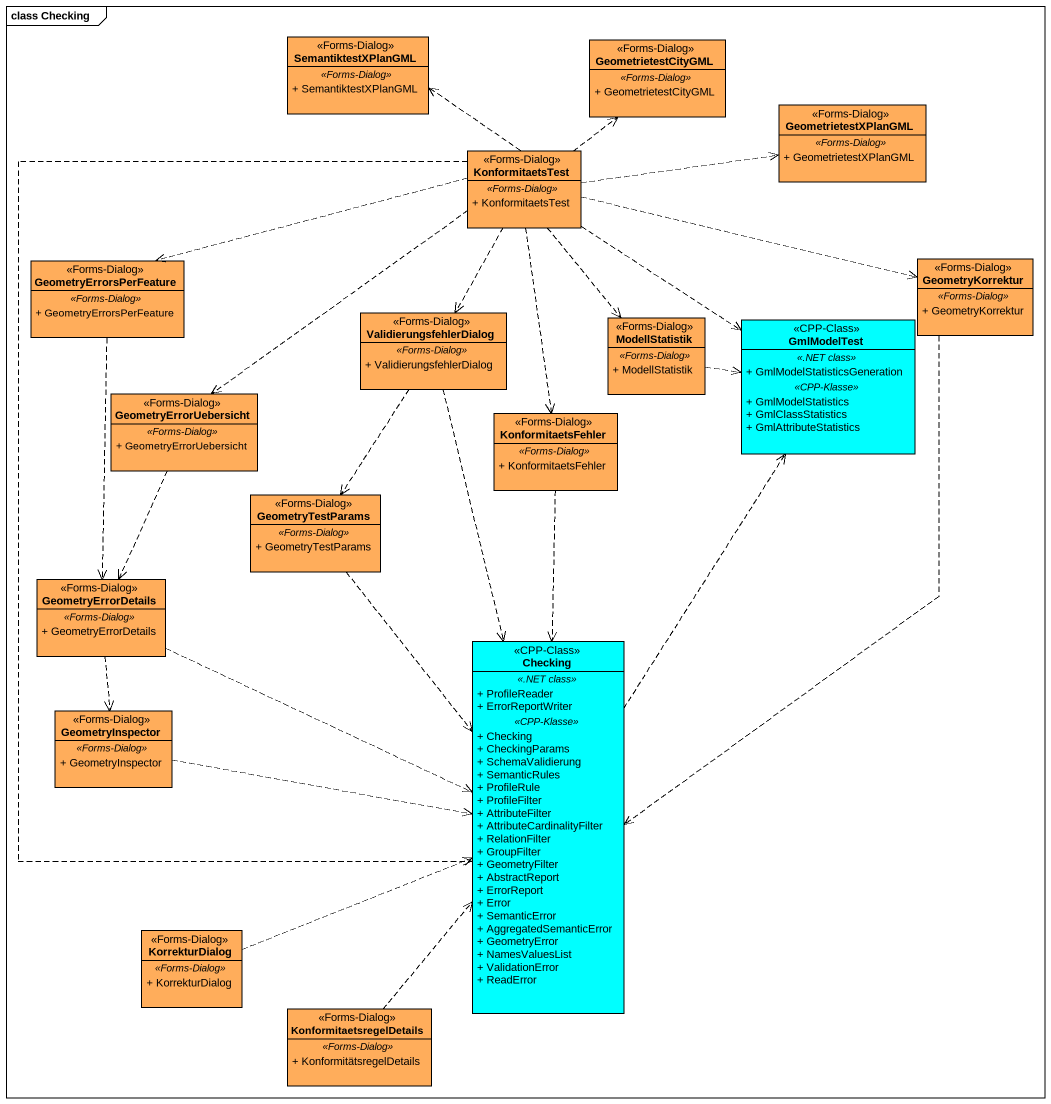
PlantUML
@startuml
mainframe class Checking
hide circle
hide empty members
skinparam classAttributeIconSize 0
class SemantiktestXPlanGML <<Forms-Dialog>> #FFAD5B {
  .. <<Forms-Dialog>> ..
  + SemantiktestXPlanGML
}
class GeometrietestCityGML <<Forms-Dialog>> #FFAD5B {
  .. <<Forms-Dialog>> ..
  + GeometrietestCityGML
}
class GeometrietestXPlanGML <<Forms-Dialog>> #FFAD5B {
  .. <<Forms-Dialog>> ..
  + GeometrietestXPlanGML
}
class KonformitaetsTest <<Forms-Dialog>> #FFAD5B {
  .. <<Forms-Dialog>> ..
  + KonformitaetsTest
}
class GeometryErrorsPerFeature <<Forms-Dialog>> #FFAD5B {
  .. <<Forms-Dialog>> ..
  + GeometryErrorsPerFeature
}
class GeometryKorrektur <<Forms-Dialog>> #FFAD5B {
  .. <<Forms-Dialog>> ..
  + GeometryKorrektur
}
class ValidierungsfehlerDialog <<Forms-Dialog>> #FFAD5B {
  .. <<Forms-Dialog>> ..
  + ValidierungsfehlerDialog
}
class ModellStatistik <<Forms-Dialog>> #FFAD5B {
  .. <<Forms-Dialog>> ..
  + ModellStatistik
}
class GmlModelTest <<CPP-Class>> #00FFFF {
  .. <<.NET class>> ..
  + GmlModelStatisticsGeneration
  .. <<CPP-Klasse>> ..
  + GmlModelStatistics
  + GmlClassStatistics
  + GmlAttributeStatistics
}
class GeometryErrorUebersicht <<Forms-Dialog>> #FFAD5B {
  .. <<Forms-Dialog>> ..
  + GeometryErrorUebersicht
}
class KonformitaetsFehler <<Forms-Dialog>> #FFAD5B {
  .. <<Forms-Dialog>> ..
  + KonformitaetsFehler
}
class GeometryTestParams <<Forms-Dialog>> #FFAD5B {
  .. <<Forms-Dialog>> ..
  + GeometryTestParams
}
class GeometryErrorDetails <<Forms-Dialog>> #FFAD5B {
  .. <<Forms-Dialog>> ..
  + GeometryErrorDetails
}
class Checking <<CPP-Class>> #00FFFF {
  .. <<.NET class>> ..
  + ProfileReader
  + ErrorReportWriter
  .. <<CPP-Klasse>> ..
  + Checking
  + CheckingParams
  + SchemaValidierung
  + SemanticRules
  + ProfileRule
  + ProfileFilter
  + AttributeFilter
  + AttributeCardinalityFilter
  + RelationFilter
  + GroupFilter
  + GeometryFilter
  + AbstractReport
  + ErrorReport
  + Error
  + SemanticError
  + AggregatedSemanticError
  + GeometryError
  + NamesValuesList
  + ValidationError
  + ReadError
}
class GeometryInspector <<Forms-Dialog>> #FFAD5B {
  .. <<Forms-Dialog>> ..
  + GeometryInspector
}
class KorrekturDialog <<Forms-Dialog>> #FFAD5B {
  .. <<Forms-Dialog>> ..
  + KorrekturDialog
}
class KonformitaetsregelDetails <<Forms-Dialog>> #FFAD5B {
  .. <<Forms-Dialog>> ..
  + KonformitätsregelDetails
}
KonformitaetsTest .up.> SemantiktestXPlanGML
KonformitaetsTest .up.> GeometrietestCityGML
KonformitaetsTest .right.> GeometrietestXPlanGML
KonformitaetsTest .left.> GeometryErrorsPerFeature
KonformitaetsTest .right.> GeometryKorrektur
KonformitaetsTest ..> ValidierungsfehlerDialog
KonformitaetsTest ..> ModellStatistik
KonformitaetsTest ..> GmlModelTest
KonformitaetsTest ..> GeometryErrorUebersicht
KonformitaetsTest ..> KonformitaetsFehler
KonformitaetsTest ..> Checking
GeometryErrorsPerFeature ..> GeometryErrorDetails
GeometryKorrektur ..> Checking
ValidierungsfehlerDialog ..> GeometryTestParams
ValidierungsfehlerDialog ..> Checking
ModellStatistik .right.> GmlModelTest
GeometryErrorUebersicht ..> GeometryErrorDetails
KonformitaetsFehler ..> Checking
GeometryTestParams ..> Checking
GeometryErrorDetails .right.> Checking
GeometryErrorDetails ..> GeometryInspector
Checking .up.> GmlModelTest
GeometryInspector .right.> Checking
KorrekturDialog .right.> Checking
KonformitaetsregelDetails .up.> Checking
@enduml
